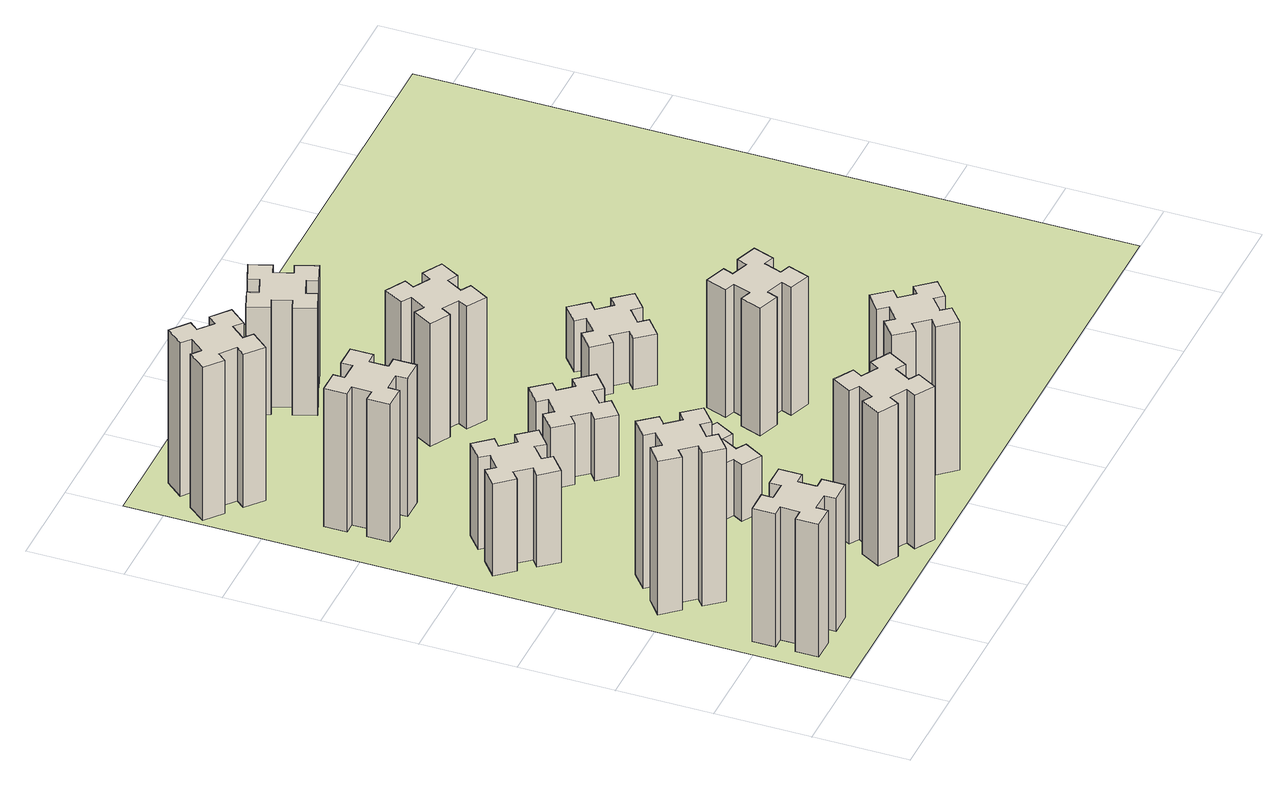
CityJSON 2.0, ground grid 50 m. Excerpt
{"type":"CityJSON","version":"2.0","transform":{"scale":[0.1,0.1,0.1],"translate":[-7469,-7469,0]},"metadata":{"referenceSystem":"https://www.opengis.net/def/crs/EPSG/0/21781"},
"CityObjects":{
"building1":{"type":"Building","attributes":{"class":"1000","function":"1000","usage":"1000","yearOfConstruction":2016,"roofType":"1000","measuredHeight":78,"storeysAboveGround":30,"storeysBelowGround":0},"geometry":[{"type":"Solid","lod":"1","boundaries":[[[[0,1,2,3,4,5,6,7,8,9,10,11,12,13,14,15,16,17,18,19]],[[17,16,20,21]],[[16,15,22,20]],[[15,14,23,22]],[[14,13,24,23]],[[13,12,25,24]],[[12,11,26,25]],[[11,10,27,26]],[[10,9,28,27]],[[9,8,29,28]],[[8,7,30,29]],[[7,6,31,30]],[[6,5,32,31]],[[5,4,33,32]],[[4,3,34,33]],[[3,2,35,34]],[[2,1,36,35]],[[1,0,37,36]],[[0,19,38,37]],[[19,18,39,38]],[[18,17,21,39]],[[24,25,26,27,28,29,30,31,32,33,34,35,36,37,38,39,21,20,22,23]]]]}]},
"building2":{"type":"Building","attributes":{"class":"1000","function":"1000","usage":"1000","yearOfConstruction":2016,"roofType":"1000","measuredHeight":90,"storeysAboveGround":30,"storeysBelowGround":0},"geometry":[{"type":"Solid","lod":"1","boundaries":[[[[40,41,42,43,44,45,46,47,48,49,50,51,52,53,54,55,56,57,58,59]],[[57,56,60,61]],[[56,55,62,60]],[[55,54,63,62]],[[54,53,64,63]],[[53,52,65,64]],[[52,51,66,65]],[[51,50,67,66]],[[50,49,68,67]],[[49,48,69,68]],[[48,47,70,69]],[[47,46,71,70]],[[46,45,72,71]],[[45,44,73,72]],[[44,43,74,73]],[[43,42,75,74]],[[42,41,76,75]],[[41,40,77,76]],[[40,59,78,77]],[[59,58,79,78]],[[58,57,61,79]],[[64,65,66,67,68,69,70,71,72,73,74,75,76,77,78,79,61,60,62,63]]]]}]},
"building3":{"type":"Building","attributes":{"class":"1000","function":"1000","usage":"1000","yearOfConstruction":2016,"roofType":"1000","measuredHeight":54,"storeysAboveGround":30,"storeysBelowGround":0},"geometry":[{"type":"Solid","lod":"1","boundaries":[[[[80,81,82,83,84,85,86,87,88,89,90,91,92,93,94,95,96,97,98,99]],[[97,96,100,101]],[[96,95,102,100]],[[95,94,103,102]],[[94,93,104,103]],[[93,92,105,104]],[[92,91,106,105]],[[91,90,107,106]],[[90,89,108,107]],[[89,88,109,108]],[[88,87,110,109]],[[87,86,111,110]],[[86,85,112,111]],[[85,84,113,112]],[[84,83,114,113]],[[83,82,115,114]],[[82,81,116,115]],[[81,80,117,116]],[[80,99,118,117]],[[99,98,119,118]],[[98,97,101,119]],[[104,105,106,107,108,109,110,111,112,113,114,115,116,117,118,119,101,100,102,103]]]]}]},
"building4":{"type":"Building","attributes":{"class":"1000","function":"1000","usage":"1000","yearOfConstruction":2016,"roofType":"1000","measuredHeight":81,"storeysAboveGround":30,"storeysBelowGround":0},"geometry":[{"type":"Solid","lod":"1","boundaries":[[[[120,121,122,123,124,125,126,127,128,129,130,131,132,133,134,135,136,137,138,139]],[[137,136,140,141]],[[136,135,142,140]],[[135,134,143,142]],[[134,133,144,143]],[[133,132,145,144]],[[132,131,146,145]],[[131,130,147,146]],[[130,129,148,147]],[[129,128,149,148]],[[128,127,150,149]],[[127,126,151,150]],[[126,125,152,151]],[[125,124,153,152]],[[124,123,154,153]],[[123,122,155,154]],[[122,121,156,155]],[[121,120,157,156]],[[120,139,158,157]],[[139,138,159,158]],[[138,137,141,159]],[[144,145,146,147,148,149,150,151,152,153,154,155,156,157,158,159,141,140,142,143]]]]}]},
"building5":{"type":"Building","attributes":{"class":"1000","function":"1000","usage":"1000","yearOfConstruction":2016,"roofType":"1000","measuredHeight":90,"storeysAboveGround":30,"storeysBelowGround":0},"geometry":[{"type":"Solid","lod":"1","boundaries":[[[[160,161,162,163,164,165,166,167,168,169,170,171,172,173,174,175,176,177,178,179]],[[177,176,180,181]],[[176,175,182,180]],[[175,174,183,182]],[[174,173,184,183]],[[173,172,185,184]],[[172,171,186,185]],[[171,170,187,186]],[[170,169,188,187]],[[169,168,189,188]],[[168,167,190,189]],[[167,166,191,190]],[[166,165,192,191]],[[165,164,193,192]],[[164,163,194,193]],[[163,162,195,194]],[[162,161,196,195]],[[161,160,197,196]],[[160,179,198,197]],[[179,178,199,198]],[[178,177,181,199]],[[184,185,186,187,188,189,190,191,192,193,194,195,196,197,198,199,181,180,182,183]]]]}]},
"building6":{"type":"Building","attributes":{"class":"1000","function":"1000","usage":"1000","yearOfConstruction":2016,"roofType":"1000","measuredHeight":90,"storeysAboveGround":30,"storeysBelowGround":0},"geometry":[{"type":"Solid","lod":"1","boundaries":[[[[200,201,202,203,204,205,206,207,208,209,210,211,212,213,214,215,216,217,218,219]],[[217,216,220,221]],[[216,215,222,220]],[[215,214,223,222]],[[214,213,224,223]],[[213,212,225,224]],[[212,211,226,225]],[[211,210,227,226]],[[210,209,228,227]],[[209,208,229,228]],[[208,207,230,229]],[[207,206,231,230]],[[206,205,232,231]],[[205,204,233,232]],[[204,203,234,233]],[[203,202,235,234]],[[202,201,236,235]],[[201,200,237,236]],[[200,219,238,237]],[[219,218,239,238]],[[218,217,221,239]],[[224,225,226,227,228,229,230,231,232,233,234,235,236,237,238,239,221,220,222,223]]]]}]},
"building7":{"type":"Building","attributes":{"class":"1000","function":"1000","usage":"1000","yearOfConstruction":2016,"roofType":"1000","measuredHeight":33,"storeysAboveGround":30,"storeysBelowGround":0},"geometry":[{"type":"Solid","lod":"1","boundaries":[[[[240,241,242,243,244,245,246,247,248,249,250,251,252,253,254,255,256,257,258,259]],[[257,256,260,261]],[[256,255,262,260]],[[255,254,263,262]],[[254,253,264,263]],[[253,252,265,264]],[[252,251,266,265]],[[251,250,267,266]],[[250,249,268,267]],[[249,248,269,268]],[[248,247,270,269]],[[247,246,271,270]],[[246,245,272,271]],[[245,244,273,272]],[[244,243,274,273]],[[243,242,275,274]],[[242,241,276,275]],[[241,240,277,276]],[[240,259,278,277]],[[259,258,279,278]],[[258,257,261,279]],[[264,265,266,267,268,269,270,271,272,273,274,275,276,277,278,279,261,260,262,263]]]]}]},
"building8":{"type":"Building","attributes":{"class":"1000","function":"1000","usage":"1000","yearOfConstruction":2016,"roofType":"1000","measuredHeight":36,"storeysAboveGround":30,"storeysBelowGround":0},"geometry":[{"type":"Solid","lod":"1","boundaries":[[[[280,281,282,283,284,285,286,287,288,289,290,291,292,293,294,295,296,297,298,299]],[[297,296,300,301]],[[296,295,302,300]],[[295,294,303,302]],[[294,293,304,303]],[[293,292,305,304]],[[292,291,306,305]],[[291,290,307,306]],[[290,289,308,307]],[[289,288,309,308]],[[288,287,310,309]],[[287,286,311,310]],[[286,285,312,311]],[[285,284,313,312]],[[284,283,314,313]],[[283,282,315,314]],[[282,281,316,315]],[[281,280,317,316]],[[280,299,318,317]],[[299,298,319,318]],[[298,297,301,319]],[[304,305,306,307,308,309,310,311,312,313,314,315,316,317,318,319,301,300,302,303]]]]}]},
"building9":{"type":"Building","attributes":{"class":"1000","function":"1000","usage":"1000","yearOfConstruction":2016,"roofType":"1000","measuredHeight":87,"storeysAboveGround":30,"storeysBelowGround":0},"geometry":[{"type":"Solid","lod":"1","boundaries":[[[[320,321,322,323,324,325,326,327,328,329,330,331,332,333,334,335,336,337,338,339]],[[337,336,340,341]],[[336,335,342,340]],[[335,334,343,342]],[[334,333,344,343]],[[333,332,345,344]],[[332,331,346,345]],[[331,330,347,346]],[[330,329,348,347]],[[329,328,349,348]],[[328,327,350,349]],[[327,326,351,350]],[[326,325,352,351]],[[325,324,353,352]],[[324,323,354,353]],[[323,322,355,354]],[[322,321,356,355]],[[321,320,357,356]],[[320,339,358,357]],[[339,338,359,358]],[[338,337,341,359]],[[344,345,346,347,348,349,350,351,352,353,354,355,356,357,358,359,341,340,342,343]]]]}]},
"building10":{"type":"Building","attributes":{"class":"1000","function":"1000","usage":"1000","yearOfConstruction":2016,"roofType":"1000","measuredHeight":72,"storeysAboveGround":30,"storeysBelowGround":0},"geometry":[{"type":"Solid","lod":"1","boundaries":[[[[360,361,362,363,364,365,366,367,368,369,370,371,372,373,374,375,376,377,378,379]],[[377,376,380,381]],[[376,375,382,380]],[[375,374,383,382]],[[374,373,384,383]],[[373,372,385,384]],[[372,371,386,385]],[[371,370,387,386]],[[370,369,388,387]],[[369,368,389,388]],[[368,367,390,389]],[[367,366,391,390]],[[366,365,392,391]],[[365,364,393,392]],[[364,363,394,393]],[[363,362,395,394]],[[362,361,396,395]],[[361,360,397,396]],[[360,379,398,397]],[[379,378,399,398]],[[378,377,381,399]],[[384,385,386,387,388,389,390,391,392,393,394,395,396,397,398,399,381,380,382,383]]]]}]},
"building11":{"type":"Building","attributes":{"class":"1000","function":"1000","usage":"1000","yearOfConstruction":2016,"roofType":"1000","measuredHeight":63,"storeysAboveGround":30,"storeysBelowGround":0},"geometry":[{"type":"Solid","lod":"1","boundaries":[[[[400,401,402,403,404,405,406,407,408,409,410,411,412,413,414,415,416,417,418,419]],[[417,416,420,421]],[[416,415,422,420]],[[415,414,423,422]],[[414,413,424,423]],[[413,412,425,424]],[[412,411,426,425]],[[411,410,427,426]],[[410,409,428,427]],[[409,408,429,428]],[[408,407,430,429]],[[407,406,431,430]],[[406,405,432,431]],[[405,404,433,432]],[[404,403,434,433]],[[403,402,435,434]],[[402,401,436,435]],[[401,400,437,436]],[[400,419,438,437]],[[419,418,439,438]],[[418,417,421,439]],[[424,425,426,427,428,429,430,431,432,433,434,435,436,437,438,439,421,420,422,423]]]]}]},
"building12":{"type":"Building","attributes":{"class":"1000","function":"1000","usage":"1000","yearOfConstruction":2016,"roofType":"1000","measuredHeight":75,"storeysAboveGround":30,"storeysBelowGround":0},"geometry":[{"type":"Solid","lod":"1","boundaries":[[[[440,441,442,443,444,445,446,447,448,449,450,451,452,453,454,455,456,457,458,459]],[[457,456,460,461]],[[456,455,462,460]],[[455,454,463,462]],[[454,453,464,463]],[[453,452,465,464]],[[452,451,466,465]],[[451,450,467,466]],[[450,449,468,467]],[[449,448,469,468]],[[448,447,470,469]],[[447,446,471,470]],[[446,445,472,471]],[[445,444,473,472]],[[444,443,474,473]],[[443,442,475,474]],[[442,441,476,475]],[[441,440,477,476]],[[440,459,478,477]],[[459,458,479,478]],[[458,457,461,479]],[[464,465,466,467,468,469,470,471,472,473,474,475,476,477,478,479,461,460,462,463]]]]}]},
"building13":{"type":"Building","attributes":{"class":"1000","function":"1000","usage":"1000","yearOfConstruction":2016,"roofType":"1000","measuredHeight":30,"storeysAboveGround":30,"storeysBelowGround":0},"geometry":[{"type":"Solid","lod":"1","boundaries":[[[[480,481,482,483,484,485,486,487,488,489,490,491,492,493,494,495,496,497,498,499]],[[497,496,500,501]],[[496,495,502,500]],[[495,494,503,502]],[[494,493,504,503]],[[493,492,505,504]],[[492,491,506,505]],[[491,490,507,506]],[[490,489,508,507]],[[489,488,509,508]],[[488,487,510,509]],[[487,486,511,510]],[[486,485,512,511]],[[485,484,513,512]],[[484,483,514,513]],[[483,482,515,514]],[[482,481,516,515]],[[481,480,517,516]],[[480,499,518,517]],[[499,498,519,518]],[[498,497,501,519]],[[504,505,506,507,508,509,510,511,512,513,514,515,516,517,518,519,501,500,502,503]]]]}]},
"landuse1":{"type":"LandUse","attributes":{"name":"plot1","function":"1010"},"geometry":[{"type":"MultiSurface","lod":"1","boundaries":[[[520,521,522,523]]]}]}
},
"vertices":[
[165,425,0],[165,325,0],[105,325,0],[105,205,0],[225,205,0],[225,265,0],[325,265,0],[325,205,0],[445,205,0],[445,325,0],[385,325,0],[385,425,0],[445,425,0],[445,545,0],[325,545,0],[325,485,0],[225,485,0],[225,545,0],[105,545,0],[105,425,0],[225,485,780],[225,545,780],[325,485,780],[325,545,780],[445,545,780],[445,425,780],[385,425,780],[385,325,780],[445,325,780],[445,205,780],[325,205,780],[325,265,780],[225,265,780],[225,205,780],[105,205,780],[105,325,780],[165,325,780],[165,425,780],[105,425,780],[105,545,780],
[492,1048,0],[427,1124,0],[473,1163,0],[396,1255,0],[304,1178,0],[343,1132,0],[266,1067,0],[228,1113,0],[136,1036,0],[213,944,0],[259,983,0],[323,906,0],[277,868,0],[354,776,0],[446,853,0],[408,899,0],[484,963,0],[523,917,0],[615,994,0],[538,1086,0],[484,963,900],[523,917,900],[408,899,900],[446,853,900],[354,776,900],[277,868,900],[323,906,900],[259,983,900],[213,944,900],[136,1036,900],[228,1113,900],[266,1067,900],[343,1132,900],[304,1178,900],[396,1255,900],[473,1163,900],[427,1124,900],[492,1048,900],[538,1086,900],[615,994,900],
[492,1888,0],[427,1964,0],[473,2003,0],[396,2095,0],[304,2018,0],[343,1972,0],[266,1907,0],[228,1953,0],[136,1876,0],[213,1784,0],[259,1823,0],[323,1746,0],[277,1708,0],[354,1616,0],[446,1693,0],[408,1739,0],[484,1803,0],[523,1757,0],[615,1834,0],[538,1926,0],[484,1803,540],[523,1757,540],[408,1739,540],[446,1693,540],[354,1616,540],[277,1708,540],[323,1746,540],[259,1823,540],[213,1784,540],[136,1876,540],[228,1953,540],[266,1907,540],[343,1972,540],[304,2018,540],[396,2095,540],[473,2003,540],[427,1964,540],[492,1888,540],[538,1926,540],[615,1834,540],
[485,2545,0],[485,2645,0],[545,2645,0],[545,2765,0],[425,2765,0],[425,2705,0],[325,2705,0],[325,2765,0],[205,2765,0],[205,2645,0],[265,2645,0],[265,2545,0],[205,2545,0],[205,2425,0],[325,2425,0],[325,2485,0],[425,2485,0],[425,2425,0],[545,2425,0],[545,2545,0],[425,2485,810],[425,2425,810],[325,2485,810],[325,2425,810],[205,2425,810],[205,2545,810],[265,2545,810],[265,2645,810],[205,2645,810],[205,2765,810],[325,2765,810],[325,2705,810],[425,2705,810],[425,2765,810],[545,2765,810],[545,2645,810],[485,2645,810],[485,2545,810],[545,2545,810],[545,2425,810],
[1214,346,0],[1127,396,0],[1157,448,0],[1053,508,0],[993,404,0],[1045,374,0],[995,287,0],[943,317,0],[883,213,0],[987,153,0],[1017,205,0],[1104,155,0],[1074,103,0],[1178,43,0],[1238,147,0],[1186,177,0],[1236,264,0],[1288,234,0],[1348,338,0],[1244,398,0],[1236,264,900],[1288,234,900],[1186,177,900],[1238,147,900],[1178,43,900],[1074,103,900],[1104,155,900],[1017,205,900],[987,153,900],[883,213,900],[943,317,900],[995,287,900],[1045,374,900],[993,404,900],[1053,508,900],[1157,448,900],[1127,396,900],[1214,346,900],[1244,398,900],[1348,338,900],
[384,3387,0],[308,3452,0],[346,3498,0],[254,3575,0],[177,3483,0],[223,3444,0],[159,3368,0],[113,3406,0],[36,3314,0],[128,3237,0],[166,3283,0],[243,3219,0],[204,3173,0],[296,3096,0],[373,3188,0],[327,3226,0],[392,3303,0],[438,3264,0],[515,3356,0],[423,3433,0],[392,3303,900],[438,3264,900],[327,3226,900],[373,3188,900],[296,3096,900],[204,3173,900],[243,3219,900],[166,3283,900],[128,3237,900],[36,3314,900],[113,3406,900],[159,3368,900],[223,3444,900],[177,3483,900],[254,3575,900],[346,3498,900],[308,3452,900],[384,3387,900],[423,3433,900],[515,3356,900],
[1086,1017,0],[1136,1104,0],[1188,1074,0],[1248,1178,0],[1144,1238,0],[1114,1186,0],[1027,1236,0],[1057,1288,0],[953,1348,0],[893,1244,0],[945,1214,0],[895,1127,0],[843,1157,0],[783,1053,0],[887,993,0],[917,1045,0],[1004,995,0],[974,943,0],[1078,883,0],[1138,987,0],[1004,995,330],[974,943,330],[917,1045,330],[887,993,330],[783,1053,330],[843,1157,330],[895,1127,330],[945,1214,330],[893,1244,330],[953,1348,330],[1057,1288,330],[1027,1236,330],[1114,1186,330],[1144,1238,330],[1248,1178,330],[1188,1074,330],[1136,1104,330],[1086,1017,330],[1138,987,330],[1078,883,330],
[1083,1972,0],[1006,1907,0],[968,1953,0],[876,1876,0],[953,1784,0],[999,1823,0],[1063,1746,0],[1017,1708,0],[1094,1616,0],[1186,1693,0],[1148,1739,0],[1224,1803,0],[1263,1757,0],[1355,1834,0],[1278,1926,0],[1232,1888,0],[1167,1964,0],[1213,2003,0],[1136,2095,0],[1044,2018,0],[1167,1964,360],[1213,2003,360],[1232,1888,360],[1278,1926,360],[1355,1834,360],[1263,1757,360],[1224,1803,360],[1148,1739,360],[1186,1693,360],[1094,1616,360],[1017,1708,360],[1063,1746,360],[999,1823,360],[953,1784,360],[876,1876,360],[968,1953,360],[1006,1907,360],[1083,1972,360],[1044,2018,360],[1136,2095,360],
[1639,343,0],[1703,266,0],[1657,228,0],[1734,136,0],[1826,213,0],[1788,259,0],[1864,323,0],[1903,277,0],[1995,354,0],[1918,446,0],[1872,408,0],[1807,484,0],[1853,523,0],[1776,615,0],[1684,538,0],[1723,492,0],[1646,427,0],[1608,473,0],[1516,396,0],[1593,304,0],[1646,427,870],[1608,473,870],[1723,492,870],[1684,538,870],[1776,615,870],[1853,523,870],[1807,484,870],[1872,408,870],[1918,446,870],[1995,354,870],[1903,277,870],[1864,323,870],[1788,259,870],[1826,213,870],[1734,136,870],[1657,228,870],[1703,266,870],[1639,343,870],[1593,304,870],[1516,396,870],
[1314,2666,0],[1227,2716,0],[1257,2768,0],[1153,2828,0],[1093,2724,0],[1145,2694,0],[1095,2607,0],[1043,2637,0],[983,2533,0],[1087,2473,0],[1117,2525,0],[1204,2475,0],[1174,2423,0],[1278,2363,0],[1338,2467,0],[1286,2497,0],[1336,2584,0],[1388,2554,0],[1448,2658,0],[1344,2718,0],[1336,2584,720],[1388,2554,720],[1286,2497,720],[1338,2467,720],[1278,2363,720],[1174,2423,720],[1204,2475,720],[1117,2525,720],[1087,2473,720],[983,2533,720],[1043,2637,720],[1095,2607,720],[1145,2694,720],[1093,2724,720],[1153,2828,720],[1257,2768,720],[1227,2716,720],[1314,2666,720],[1344,2718,720],[1448,2658,720],
[1125,3456,0],[1031,3422,0],[1010,3478,0],[897,3437,0],[939,3324,0],[995,3345,0],[1029,3251,0],[973,3230,0],[1014,3117,0],[1127,3159,0],[1106,3215,0],[1200,3249,0],[1220,3193,0],[1333,3234,0],[1292,3347,0],[1236,3326,0],[1202,3420,0],[1258,3440,0],[1217,3553,0],[1104,3512,0],[1202,3420,630],[1258,3440,630],[1236,3326,630],[1292,3347,630],[1333,3234,630],[1220,3193,630],[1200,3249,630],[1106,3215,630],[1127,3159,630],[1014,3117,630],[973,3230,630],[1029,3251,630],[995,3345,630],[939,3324,630],[897,3437,630],[1010,3478,630],[1031,3422,630],[1125,3456,630],[1104,3512,630],[1217,3553,630],
[1769,1300,0],[1735,1206,0],[1679,1227,0],[1637,1114,0],[1750,1073,0],[1771,1129,0],[1865,1095,0],[1844,1039,0],[1957,997,0],[1998,1110,0],[1942,1131,0],[1976,1225,0],[2032,1204,0],[2073,1317,0],[1960,1358,0],[1940,1302,0],[1846,1336,0],[1867,1392,0],[1754,1433,0],[1713,1320,0],[1846,1336,750],[1867,1392,750],[1940,1302,750],[1960,1358,750],[2073,1317,750],[2032,1204,750],[1976,1225,750],[1942,1131,750],[1998,1110,750],[1957,997,750],[1844,1039,750],[1865,1095,750],[1771,1129,750],[1750,1073,750],[1637,1114,750],[1679,1227,750],[1735,1206,750],[1769,1300,750],[1713,1320,750],[1754,1433,750],
[1972,1988,0],[1907,2064,0],[1953,2103,0],[1876,2195,0],[1784,2118,0],[1823,2072,0],[1746,2007,0],[1708,2053,0],[1616,1976,0],[1693,1884,0],[1739,1923,0],[1803,1846,0],[1757,1808,0],[1834,1716,0],[1926,1793,0],[1888,1839,0],[1964,1903,0],[2003,1857,0],[2095,1934,0],[2018,2026,0],[1964,1903,300],[2003,1857,300],[1888,1839,300],[1926,1793,300],[1834,1716,300],[1757,1808,300],[1803,1846,300],[1739,1923,300],[1693,1884,300],[1616,1976,300],[1708,2053,300],[1746,2007,300],[1823,2072,300],[1784,2118,300],[1876,2195,300],[1953,2103,300],[1907,2064,300],[1972,1988,300],[2018,2026,300],[2095,1934,300],
[5,3705,0],[3705,3705,0],[3705,5,0],[5,5,0]
]}
